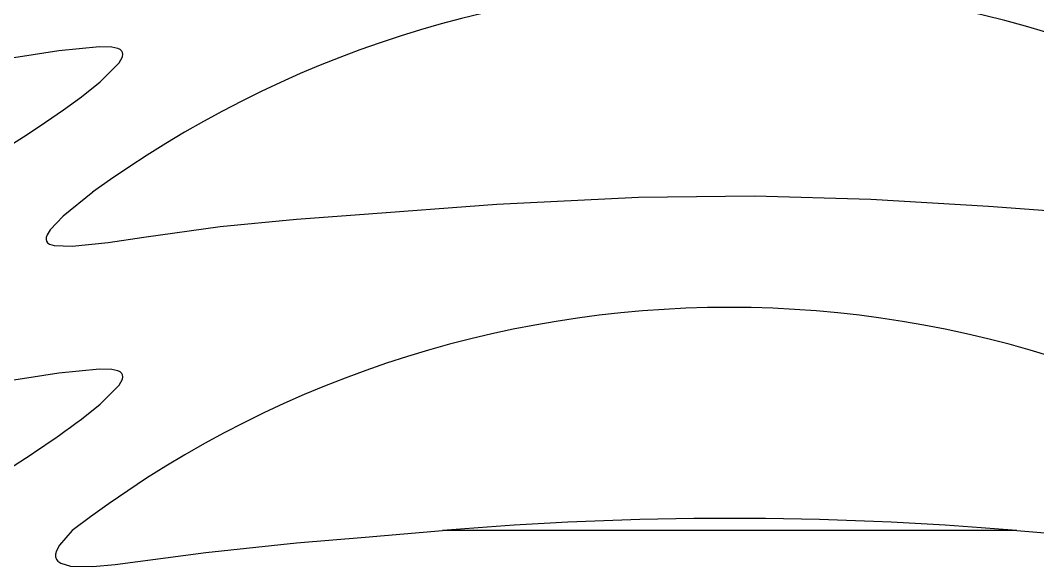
# Model space of a CAD drawing. Extents: x 398 to 509, y 623 to 780.
# Drawn here: x 461.015 to 464.955, y 676.081 to 678.198 of the extents above; entities that cross this region are included whole.
import ezdxf

# ---------------------------------------------------------------- set-up
doc = ezdxf.new("R2010")
doc.units = 0
doc.header["$MEASUREMENT"] = 0
doc.layers.add('1', color=4, linetype='Continuous')
doc.layers.add('2', color=3, linetype='Continuous')

# ---------------------------------------------------------------- blocks, each defined once
blk = doc.blocks.new('2018 PRISM')
at = {"layer": '2', "linetype": 'Continuous', "lineweight": 25}
for q in [(64.0698, 32.515), (66.7975, 32.4723)]:
    blk.add_line((66.2945, 32.515), q, dxfattribs=at)
at = {"layer": '2', "linetype": 'Continuous', "lineweight": 25, "flags": 128}
for points in [[(62.6718, 34.1969), (62.745, 34.2549), (62.8178, 34.3283), (62.8304, 34.3514), (62.8322, 34.3616), (62.8313, 34.3681), (62.8284, 34.3739), (62.8213, 34.3803), (62.8128, 34.3843), (62.7894, 34.3893), (62.7416, 34.3903), (62.584, 34.3747), (62.4273, 34.3504), (62.113, 34.3072), (61.7974, 34.2763)], [(62.7154, 33.8263), (62.6011, 33.7343), (62.5507, 33.6808), (62.5393, 33.6619), (62.5358, 33.6513), (62.5354, 33.6428), (62.5372, 33.6364), (62.5411, 33.6309), (62.5488, 33.6254), (62.5661, 33.6197), (62.6366, 33.6174), (62.7752, 33.6318), (62.9132, 33.6527), (63.2086, 33.6936), (63.5051, 33.7226)], [(63.7325, 33.7392), (64.2802, 33.7799), (64.8289, 33.8075), (65.279, 33.8126), (65.7296, 33.8), (66.1845, 33.7729), (66.6391, 33.7388)], [(63.5052, 33.7225), (63.5052, 33.7226), (63.7325, 33.7392)], [(62.6718, 32.9469), (62.745, 33.0049), (62.8178, 33.0783), (62.8304, 33.1014), (62.8322, 33.1116), (62.8313, 33.1181), (62.8284, 33.1239), (62.8213, 33.1303), (62.8128, 33.1343), (62.7894, 33.1393), (62.7416, 33.1403), (62.584, 33.1247), (62.4273, 33.1004), (62.113, 33.0572), (61.7974, 33.0263)], [(62.6364, 32.515), (62.5869, 32.4586), (62.5752, 32.4365), (62.5719, 32.4238), (62.5719, 32.4133), (62.5752, 32.4033), (62.5804, 32.3965), (62.5924, 32.3881), (62.6301, 32.3777), (62.7161, 32.3752), (62.8023, 32.383), (63.1533, 32.4295), (63.505, 32.4674)], [(63.505, 32.4673), (63.7709, 32.4891), (64.0698, 32.515)]]:
    blk.add_lwpolyline(points, dxfattribs=at)
at = {"layer": '2', "linetype": 'Continuous', "lineweight": 25}
for centre, radius, start, end in [((65.1802, 30.4492), 4.1809, 53.4183, 126.125), ((60.1802, 37.5542), 4.1809, 233.8756, 306.5811), ((65.1808, 29.2059), 4.1742, 52.4434, 127.5566), ((60.2403, 36.1984), 4.0602, 294.8781, 306.7905), ((65.1822, 19.4135), 13.1486, 85.14723, 94.85289)]:
    blk.add_arc(centre, radius, start, end, dxfattribs=at)

msp = doc.modelspace()

# ---------------------------------------------------------------- block references
at = {"layer": '1'}
msp.add_blockref('2018 PRISM', (398.5801, 643.7055), dxfattribs=at)

doc.saveas('drawing.dxf')
